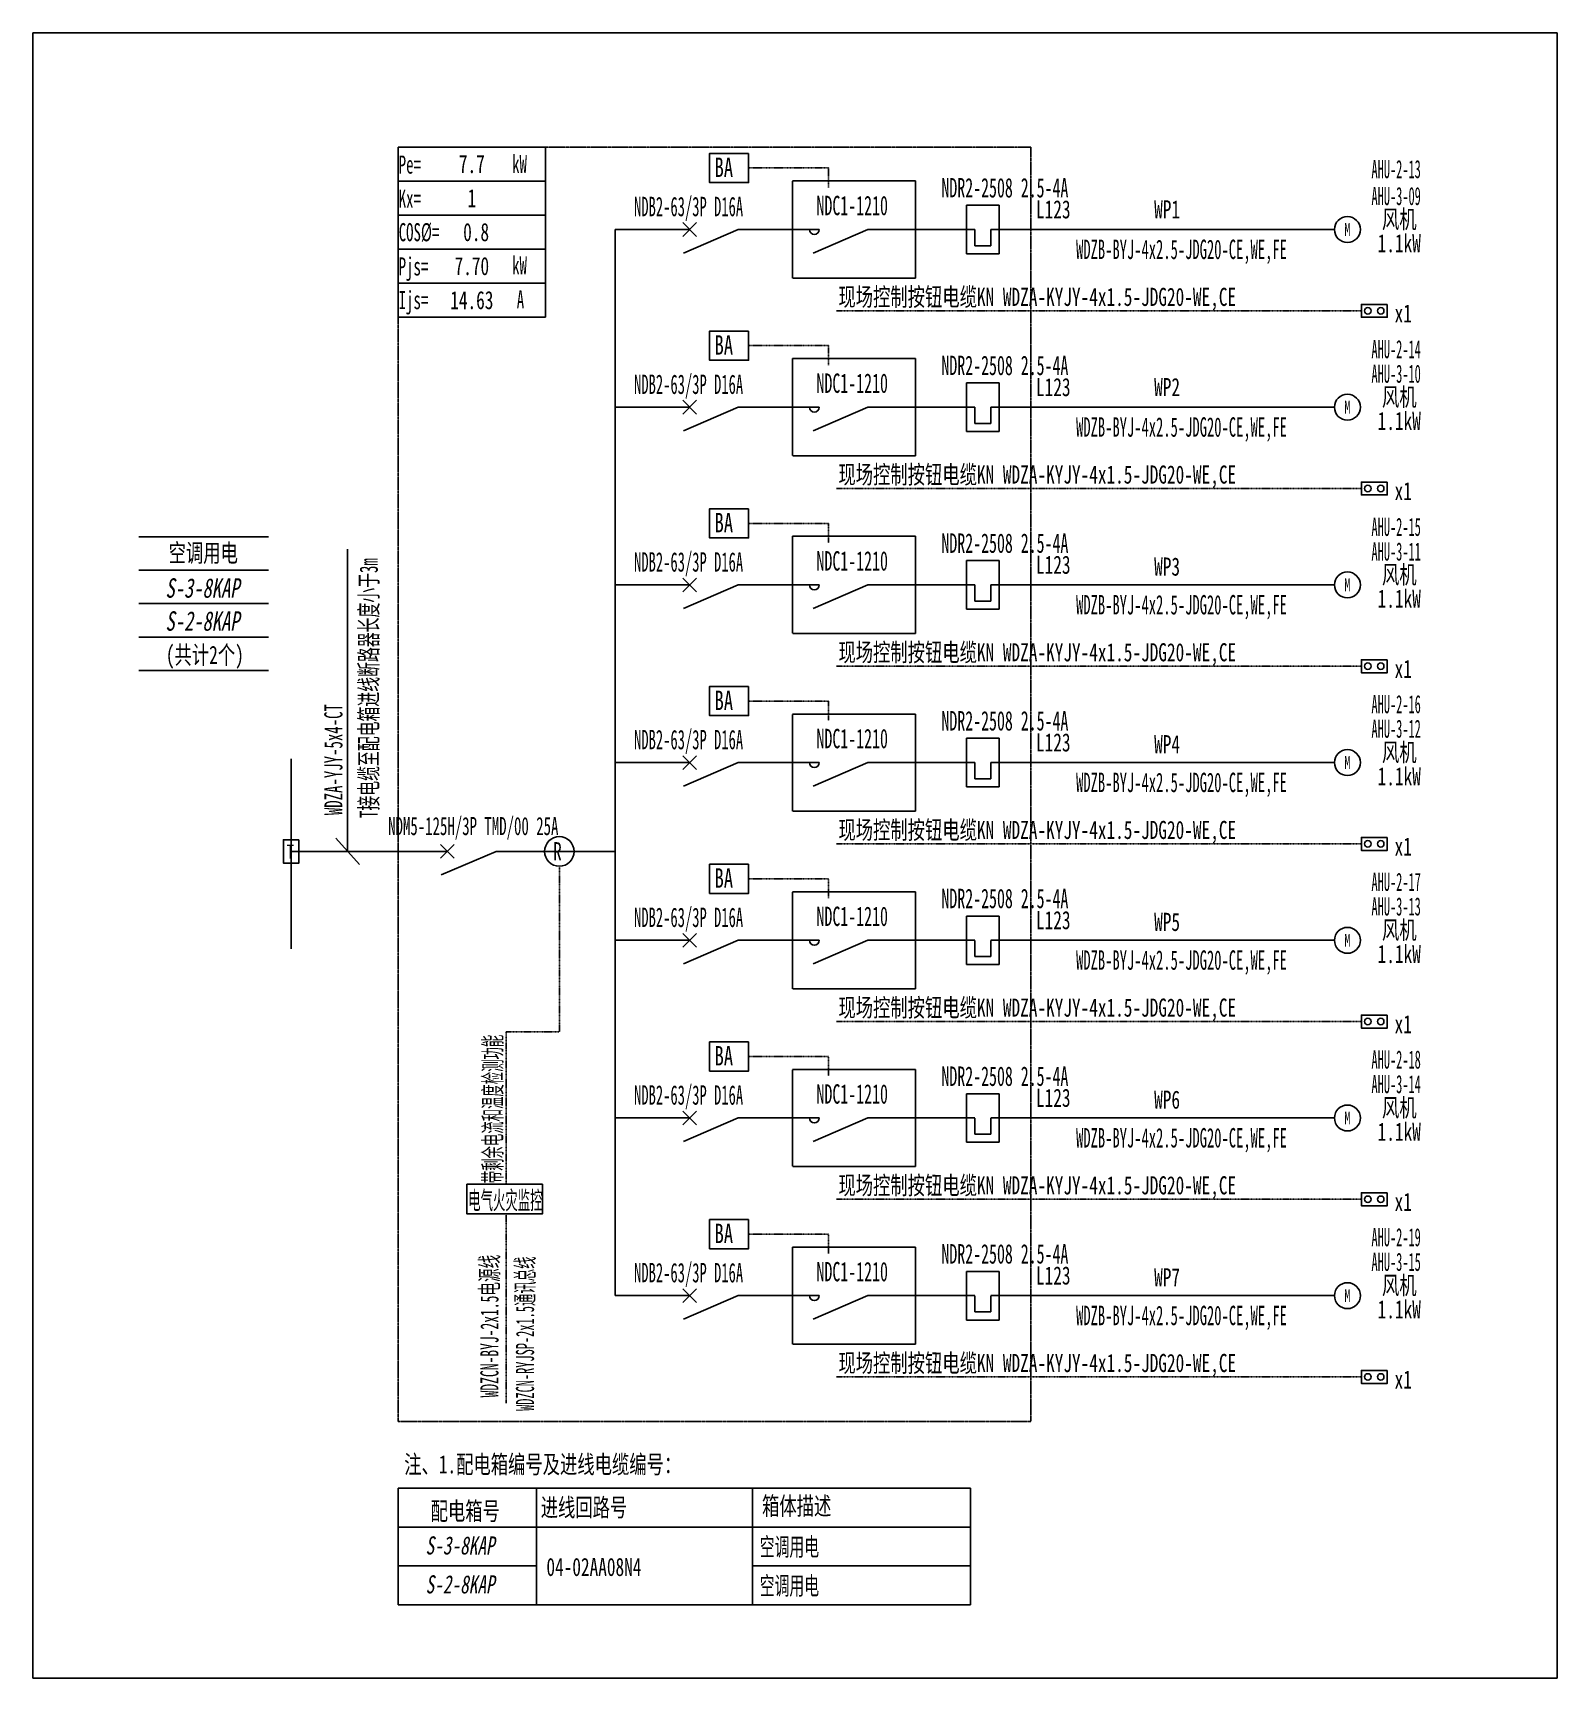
# Model space of a CAD drawing. Extents: x 387634 to 390028, y 295626 to 298210.
import ezdxf
from ezdxf.enums import TextEntityAlignment as Align

# ---------------------------------------------------------------- set-up
doc = ezdxf.new("R2010")
doc.units = 0
doc.header["$MEASUREMENT"] = 0
for name, pattern in [('DASH', [0.35, 0.25, -0.1]), ('DASHDOT', [1, 0.5, -0.25, 0, -0.25]), ('DASHED', [0.75, 0.5, -0.25])]:
    doc.linetypes.add(name, pattern=pattern)
for name, color, linetype in [('D_E_Eqpm(强电设备)', 100, 'Continuous'), ('D_E_Eqpm（强电设备）', 100, 'Continuous'), ('D_E_Text(强电文字)', 51, 'Continuous'), ('D_E_Text（强电文字）', 51, 'Continuous'), ('D_E_Wire(强电线缆)', 10, 'Continuous'), ('D_E_Wire（强电线缆）', 10, 'Continuous'), ('D_El_Eqpm（弱电设备）', 100, 'Continuous'), ('D_El_Text（弱电文字）', 51, 'Continuous'), ('D_T_TableDim(表格尺寸)', 255, 'Continuous'), ('D_T_TableDim（表格尺寸）', 255, 'Continuous'), ('DQ-漏电火灾', 80, 'Continuous'), ('DQ_Eqpm', 100, 'Continuous'), ('系统图', 220, 'Continuous')]:
    doc.layers.add(name, color=color, linetype=linetype)
doc.styles.add('电气', font='', dxfattribs={"width": 0.7})
doc.styles.add('电气箱', font='simhei.ttf', dxfattribs={"width": 0.8, "oblique": 10})
doc.styles.get('电气').set_extended_font_data('SimSun')

# ---------------------------------------------------------------- blocks, each defined once
blk = doc.blocks.new('T接箱')
at = {"layer": 'DQ_Eqpm'}
blk.add_lwpolyline([(313, 172), (73, 172), (73, -188), (313, -188)], close=True, dxfattribs=at)
at = {"layer": 'DQ_Eqpm', "color": 51, "style": '电气', "width": 0.8}
blk.add_text('T', height=220, dxfattribs=at).set_placement((120, -121))
blk = doc.blocks.new('1')
at = {"layer": 'D_E_Eqpm(强电设备)'}
for p, q in [((-314387, 61832), (-314387, 61082)), ((-313887, 61832), (-314387, 61832)), ((-313887, 61082), (-313887, 61832)), ((-314262, 61457), (-314262, 61207)), ((-314012, 61207), (-314012, 61457)), ((-314262, 61207), (-314012, 61207)), ((-314387, 61082), (-313887, 61082))]:
    blk.add_line(p, q, dxfattribs=at)
blk = doc.blocks.new('电机')
at = {"layer": 'D_E_Eqpm（强电设备）'}
for start, end in [(90, 180), (180, 270), (0, 90), (270, 0)]:
    blk.add_arc((0, 0), 200, start, end, dxfattribs=at)
at = {"layer": 'D_E_Eqpm（强电设备）', "color": 51, "style": '电气', "width": 0.7}
blk.add_text('M', height=200, dxfattribs=at).set_placement((0, 0), align=Align.MIDDLE)

msp = doc.modelspace()

# ---------------------------------------------------------------- linework, layer by layer
at = {"linetype": 'DASHED'}
for p, q in [((388207.4, 298030.5, 0), (389201.6, 298030.5, 0)), ((388207.4, 296028.4, 0), (388207.4, 298030.5, 0)), ((389201.6, 298030.5, 0), (389201.6, 296028.4, 0)), ((389201.6, 296028.4, 0), (388207.4, 296028.4, 0))]:
    msp.add_line(p, q, dxfattribs=at)
for p, q in [((387800.2, 297418.6, 0), (388003.8, 297418.6, 0)), ((387800.2, 297366, 0), (388003.8, 297366, 0)), ((387800.2, 297313.5, 0), (388003.8, 297313.5, 0)), ((387800.2, 297260.9, 0), (388003.8, 297260.9, 0)), ((387800.2, 297208.4, 0), (388003.8, 297208.4, 0))]:
    msp.add_line(p, q)
at = {"layer": 'D_E_Eqpm(强电设备)', "color": 100}
for p, q in [((388654.8, 297890.3, 0), (388676.4, 297911.9, 0)), ((388676.4, 297890.3, 0), (388654.8, 297911.9, 0)), ((388676.4, 297911.9, 0), (388654.8, 297890.3, 0)), ((388654.8, 297911.9, 0), (388676.4, 297890.3, 0)), ((388741.9, 297901.1, 0), (388655.7, 297864.1, 0)), ((388945.5, 297901.1, 0), (388859.3, 297864.1, 0)), ((388654.8, 297611.2, 0), (388676.4, 297632.8, 0)), ((388676.4, 297611.2, 0), (388654.8, 297632.8, 0)), ((388676.4, 297632.8, 0), (388654.8, 297611.2, 0)), ((388654.8, 297632.8, 0), (388676.4, 297611.2, 0)), ((388741.9, 297622, 0), (388655.7, 297585, 0)), ((388945.5, 297622, 0), (388859.3, 297585, 0)), ((388654.8, 297332, 0), (388676.4, 297353.6, 0)), ((388676.4, 297332, 0), (388654.8, 297353.6, 0)), ((388676.4, 297353.6, 0), (388654.8, 297332, 0)), ((388654.8, 297353.6, 0), (388676.4, 297332, 0)), ((388741.9, 297342.8, 0), (388655.7, 297305.9, 0)), ((388945.5, 297342.8, 0), (388859.3, 297305.9, 0)), ((388654.8, 297052.9, 0), (388676.4, 297074.5, 0)), ((388676.4, 297052.9, 0), (388654.8, 297074.5, 0)), ((388676.4, 297074.5, 0), (388654.8, 297052.9, 0)), ((388654.8, 297074.5, 0), (388676.4, 297052.9, 0)), ((388741.9, 297063.7, 0), (388655.7, 297026.7, 0)), ((388945.5, 297063.7, 0), (388859.3, 297026.7, 0)), ((388274.1, 296913.3, 0), (388295.7, 296934.9, 0)), ((388295.7, 296913.3, 0), (388274.1, 296934.9, 0)), ((388361.3, 296924.1, 0), (388275.1, 296887.2, 0)), ((388654.8, 296773.7, 0), (388676.4, 296795.3, 0)), ((388676.4, 296773.7, 0), (388654.8, 296795.3, 0)), ((388676.4, 296795.3, 0), (388654.8, 296773.7, 0)), ((388654.8, 296795.3, 0), (388676.4, 296773.7, 0)), ((388741.9, 296784.5, 0), (388655.7, 296747.6, 0)), ((388945.5, 296784.5, 0), (388859.3, 296747.6, 0)), ((388654.8, 296494.6, 0), (388676.4, 296516.2, 0)), ((388676.4, 296494.6, 0), (388654.8, 296516.2, 0)), ((388676.4, 296516.2, 0), (388654.8, 296494.6, 0)), ((388654.8, 296516.2, 0), (388676.4, 296494.6, 0)), ((388741.9, 296505.4, 0), (388655.7, 296468.5, 0)), ((388945.5, 296505.4, 0), (388859.3, 296468.5, 0)), ((388654.8, 296215.5, 0), (388676.4, 296237.1, 0)), ((388676.4, 296215.5, 0), (388654.8, 296237.1, 0)), ((388676.4, 296237.1, 0), (388654.8, 296215.5, 0)), ((388654.8, 296237.1, 0), (388676.4, 296215.5, 0)), ((388741.9, 296226.3, 0), (388655.7, 296189.3, 0)), ((388945.5, 296226.3, 0), (388859.3, 296189.3, 0))]:
    msp.add_line(p, q, dxfattribs=at)
for centre in [(388861.5, 297901.1, 0), (388861.5, 297622, 0), (388861.5, 297342.8, 0), (388861.5, 297063.7, 0), (388861.5, 296784.5, 0), (388861.5, 296505.4, 0), (388861.5, 296226.3, 0)]:
    msp.add_arc(centre, 7.63, 180, 0, dxfattribs=at)
at = {"layer": 'D_E_Eqpm（强电设备）', "elevation": 0}
for points in [[(389761.6, 297783.6), (389761.6, 297763.2), (389720.9, 297763.2), (389720.9, 297783.6)], [(389761.6, 297504.4), (389761.6, 297484.1), (389720.9, 297484.1), (389720.9, 297504.4)], [(389761.6, 297225.3), (389761.6, 297204.9), (389720.9, 297204.9), (389720.9, 297225.3)], [(389761.6, 296946.2), (389761.6, 296925.8), (389720.9, 296925.8), (389720.9, 296946.2)], [(389761.6, 296667), (389761.6, 296646.7), (389720.9, 296646.7), (389720.9, 296667)], [(389761.6, 296387.9), (389761.6, 296367.5), (389720.9, 296367.5), (389720.9, 296387.9)], [(389761.6, 296108.8), (389761.6, 296088.4), (389720.9, 296088.4), (389720.9, 296108.8)]]:
    msp.add_lwpolyline(points, close=True, dxfattribs=at)
at = {"layer": 'D_E_Eqpm（强电设备）'}
for centre in [(389731.1, 297773.4, 0), (389751.4, 297773.4, 0), (389731.1, 297494.3, 0), (389751.4, 297494.3, 0), (389731.1, 297215.1, 0), (389751.4, 297215.1, 0), (389731.1, 296936, 0), (389751.4, 296936, 0), (389731.1, 296656.9, 0), (389751.4, 296656.9, 0), (389731.1, 296377.7, 0), (389751.4, 296377.7, 0), (389731.1, 296098.6, 0), (389751.4, 296098.6, 0)]:
    msp.add_circle(centre, 5.09, dxfattribs=at)
at = {"layer": 'D_E_Text(强电文字)', "elevation": 0}
for points in [[(388758, 298020.7), (388696.9, 298020.7), (388696.9, 297974.9), (388758, 297974.9)], [(388758, 297741.6), (388696.9, 297741.6), (388696.9, 297695.8), (388758, 297695.8)], [(388758, 297462.4), (388696.9, 297462.4), (388696.9, 297416.6), (388758, 297416.6)], [(388758, 297183.3), (388696.9, 297183.3), (388696.9, 297137.5), (388758, 297137.5)], [(388758, 296904.1), (388696.9, 296904.1), (388696.9, 296858.3), (388758, 296858.3)], [(388758, 296625), (388696.9, 296625), (388696.9, 296579.2), (388758, 296579.2)], [(388758, 296345.9), (388696.9, 296345.9), (388696.9, 296300.1), (388758, 296300.1)]]:
    msp.add_lwpolyline(points, close=True, dxfattribs=at)
at = {"layer": 'D_E_Text（强电文字）'}
for p, q in [((388207.4, 298030.5, 0), (388438.9, 298030.5, 0)), ((388207.4, 298030.5, 0), (388207.4, 297763.3, 0)), ((388438.9, 298030.5, 0), (388438.9, 297763.3, 0)), ((388207.4, 297977.1, 0), (388438.9, 297977.1, 0)), ((388207.4, 297923.6, 0), (388438.9, 297923.6, 0)), ((388207.4, 297870.2, 0), (388438.9, 297870.2, 0)), ((388207.4, 297816.7, 0), (388438.9, 297816.7, 0)), ((388207.4, 297763.3, 0), (388438.9, 297763.3, 0)), ((388128.1, 296924.1, 0), (388128.1, 297399.1, 0)), ((387800.2, 297366, 0), (388003.8, 297366, 0)), ((388109.5, 296944.8, 0), (388146.7, 296903.4, 0))]:
    msp.add_line(p, q, dxfattribs=at)
at = {"layer": 'D_E_Wire(强电线缆)', "color": 10, "linetype": 'DASHDOT', "ltscale": 0.5}
for p, q in [((388883.8, 297997.8, 0), (388758, 297997.8, 0)), ((388883.8, 297997.8, 0), (388883.8, 297967.3, 0)), ((388883.8, 297718.7, 0), (388758, 297718.7, 0)), ((388883.8, 297718.7, 0), (388883.8, 297688.1, 0)), ((388883.8, 297439.5, 0), (388758, 297439.5, 0)), ((388883.8, 297439.5, 0), (388883.8, 297409, 0)), ((388883.8, 297160.4, 0), (388758, 297160.4, 0)), ((388883.8, 297160.4, 0), (388883.8, 297129.8, 0)), ((388883.8, 296881.2, 0), (388758, 296881.2, 0)), ((388883.8, 296881.2, 0), (388883.8, 296850.7, 0)), ((388883.8, 296602.1, 0), (388758, 296602.1, 0)), ((388883.8, 296602.1, 0), (388883.8, 296571.6, 0)), ((388883.8, 296323, 0), (388758, 296323, 0)), ((388883.8, 296323, 0), (388883.8, 296292.4, 0))]:
    msp.add_line(p, q, dxfattribs=at)
at = {"layer": 'D_E_Wire(强电线缆)', "color": 10}
for p, q in [((388548.4, 297901.1, 0), (388665.6, 297901.1, 0)), ((388741.9, 297901.1, 0), (388869.1, 297901.1, 0)), ((388945.5, 297901.1, 0), (389113.4, 297901.1, 0)), ((389138.9, 297901.1, 0), (389678.6, 297901.1, 0)), ((388548.4, 297622, 0), (388665.6, 297622, 0)), ((388741.9, 297622, 0), (388869.1, 297622, 0)), ((388945.5, 297622, 0), (389113.4, 297622, 0)), ((389138.9, 297622, 0), (389678.6, 297622, 0)), ((388548.4, 297342.8, 0), (388665.6, 297342.8, 0)), ((388741.9, 297342.8, 0), (388869.1, 297342.8, 0)), ((388945.5, 297342.8, 0), (389113.4, 297342.8, 0)), ((389138.9, 297342.8, 0), (389678.6, 297342.8, 0)), ((388548.4, 297063.7, 0), (388665.6, 297063.7, 0)), ((388741.9, 297063.7, 0), (388869.1, 297063.7, 0)), ((388945.5, 297063.7, 0), (389113.4, 297063.7, 0)), ((389138.9, 297063.7, 0), (389678.6, 297063.7, 0)), ((388548.4, 296784.5, 0), (388665.6, 296784.5, 0)), ((388741.9, 296784.5, 0), (388869.1, 296784.5, 0)), ((388945.5, 296784.5, 0), (389113.4, 296784.5, 0)), ((389138.9, 296784.5, 0), (389678.6, 296784.5, 0)), ((388548.4, 296505.4, 0), (388665.6, 296505.4, 0)), ((388741.9, 296505.4, 0), (388869.1, 296505.4, 0)), ((388945.5, 296505.4, 0), (389113.4, 296505.4, 0)), ((389138.9, 296505.4, 0), (389678.6, 296505.4, 0)), ((388548.4, 296226.3, 0), (388665.6, 296226.3, 0)), ((388741.9, 296226.3, 0), (388869.1, 296226.3, 0)), ((388945.5, 296226.3, 0), (389113.4, 296226.3, 0)), ((389138.9, 296226.3, 0), (389678.6, 296226.3, 0))]:
    msp.add_line(p, q, dxfattribs=at)
at = {"layer": 'D_E_Wire（强电线缆）'}
for p, q in [((388548.4, 297901.1, 0), (388548.4, 296226.3, 0)), ((388039.4, 296771.3, 0), (388039.4, 297069.7, 0)), ((388039.4, 296924.1, 0), (388284.9, 296924.1, 0)), ((388361.3, 296924.1, 0), (388548.4, 296924.1, 0))]:
    msp.add_line(p, q, dxfattribs=at)
at = {"layer": 'D_E_Wire（强电线缆）', "linetype": 'DASHDOT', "ltscale": 0.5}
for p, q in [((388896.3, 297773.4, 0), (389720.9, 297773.4, 0)), ((388896.3, 297494.3, 0), (389720.9, 297494.3, 0)), ((388896.3, 297215.1, 0), (389720.9, 297215.1, 0)), ((388896.3, 296936, 0), (389720.9, 296936, 0)), ((388896.3, 296656.9, 0), (389720.9, 296656.9, 0)), ((388896.3, 296377.7, 0), (389720.9, 296377.7, 0)), ((388896.3, 296098.6, 0), (389720.9, 296098.6, 0))]:
    msp.add_line(p, q, dxfattribs=at)
at = {"layer": 'D_El_Eqpm（弱电设备）', "color": 3}
msp.add_line((388434.2, 296354.6, 0), (388315.4, 296354.6, 0), dxfattribs=at)
at = {"layer": 'D_El_Eqpm（弱电设备）', "color": 3, "elevation": 0}
msp.add_lwpolyline([(388315.4, 296401.2), (388434.2, 296401.2), (388434.2, 296354.6), (388315.4, 296354.6)], close=True, dxfattribs=at)
at = {"layer": 'D_T_TableDim(表格尺寸)', "linetype": 'DASH', "elevation": 0}
for points in [[(388827.1, 297977.4), (389020.5, 297977.4), (389020.5, 297824.8), (388827.1, 297824.8)], [(388827.1, 297698.3), (389020.5, 297698.3), (389020.5, 297545.6), (388827.1, 297545.6)], [(388827.1, 297419.2), (389020.5, 297419.2), (389020.5, 297266.5), (388827.1, 297266.5)], [(388827.1, 297140), (389020.5, 297140), (389020.5, 296987.3), (388827.1, 296987.3)], [(388827.1, 296860.9), (389020.5, 296860.9), (389020.5, 296708.2), (388827.1, 296708.2)], [(388827.1, 296581.8), (389020.5, 296581.8), (389020.5, 296429.1), (388827.1, 296429.1)], [(388827.1, 296302.6), (389020.5, 296302.6), (389020.5, 296149.9), (388827.1, 296149.9)]]:
    msp.add_lwpolyline(points, close=True, dxfattribs=at)
at = {"layer": 'D_T_TableDim（表格尺寸）', "ltscale": 3.5}
for p, q in [((388207.4, 295923.7, 0), (389107, 295923.7, 0)), ((388207.4, 295923.7, 0), (388207.4, 295740.5, 0)), ((388425, 295923.7, 0), (388425, 295740.5, 0)), ((388764.4, 295923.7, 0), (388764.4, 295740.5, 0)), ((389107, 295923.7, 0), (389107, 295740.5, 0)), ((388207.4, 295862.6, 0), (389107, 295862.6, 0)), ((388207.4, 295862.6, 0), (389107, 295862.6, 0)), ((388207.4, 295801.6, 0), (388425, 295801.6, 0)), ((388764.4, 295801.6, 0), (389107, 295801.6, 0)), ((388207.4, 295740.5, 0), (389107, 295740.5, 0))]:
    msp.add_line(p, q, dxfattribs=at)
at = {"layer": 'DQ-漏电火灾', "linetype": 'DASHDOT', "ltscale": 0.5}
for p, q in [((388460.7, 296900.8, 0), (388460.7, 296640.7, 0)), ((388377.4, 296640.7, 0), (388377.4, 296401.2, 0)), ((388377.4, 296640.7, 0), (388460.7, 296640.7, 0)), ((388377.4, 296057.2, 0), (388377.4, 296354.6, 0))]:
    msp.add_line(p, q, dxfattribs=at)
at = {"layer": 'DQ-漏电火灾', "color": 3}
msp.add_circle((388460.7, 296924.1, 0), 23.3, dxfattribs=at)
at = {"layer": '系统图', "ltscale": 9973.992009}
msp.add_lwpolyline([(387633.5, 298210), (390028.5, 298210), (390028.5, 295625.5), (387633.5, 295625.5)], close=True, dxfattribs=at)

# ---------------------------------------------------------------- block references
at = {"layer": 'D_E_Eqpm(强电设备)', "color": 100, "xscale": 0.1017894863808462, "yscale": 0.1017894863808462, "zscale": 0.1017894863808462}
for p in [(421102, 291645.4, 0), (421102, 291366.2, 0), (421102, 291087.1, 0), (421102, 290808, 0), (421102, 290528.8, 0), (421102, 290249.7, 0), (421102, 289970.5, 0)]:
    msp.add_blockref('1', p, dxfattribs=at)
at = {"layer": 'D_E_Eqpm（强电设备）', "xscale": 0.1017894863808462, "yscale": 0.1017894863808462, "zscale": 0.1017894863808462}
for name, p in [('电机', (389699, 297901.1, 0)), ('电机', (389699, 297622, 0)), ('电机', (389699, 297342.8, 0)), ('电机', (389699, 297063.7, 0)), ('T接箱', (388019.7, 296924.9, 0)), ('电机', (389699, 296784.5, 0)), ('电机', (389699, 296505.4, 0)), ('电机', (389699, 296226.3, 0))]:
    msp.add_blockref(name, p, dxfattribs=at)

# ---------------------------------------------------------------- texts
at = {"layer": 'D_E_Text(强电文字)', "color": 51, "style": '电气'}
for s, height, width, p in [('BA', 30.54, 0.7, (388704.6, 297983.6, 0)), ('NDR2-2508 2.5-4A', 30.537, 0.6, (389061.1, 297951.5, 0)), ('NDB2-63/3P D16A', 30.537, 0.55, (388578.1, 297922, 0)), ('NDC1-1210', 30.54, 0.6, (388864.8, 297923.6, 0)), ('BA', 30.54, 0.7, (388704.6, 297704.5, 0)), ('NDR2-2508 2.5-4A', 30.537, 0.6, (389061.1, 297672.4, 0)), ('NDB2-63/3P D16A', 30.537, 0.55, (388578.1, 297642.8, 0)), ('NDC1-1210', 30.54, 0.6, (388864.8, 297644.5, 0)), ('BA', 30.54, 0.7, (388704.6, 297425.4, 0)), ('NDR2-2508 2.5-4A', 30.537, 0.6, (389061.1, 297393.2, 0)), ('NDB2-63/3P D16A', 30.537, 0.55, (388578.1, 297363.7, 0)), ('NDC1-1210', 30.54, 0.6, (388864.8, 297365.3, 0)), ('BA', 30.54, 0.7, (388704.6, 297146.2, 0)), ('NDR2-2508 2.5-4A', 30.537, 0.6, (389061.1, 297114.1, 0)), ('NDB2-63/3P D16A', 30.537, 0.55, (388578.1, 297084.6, 0)), ('NDC1-1210', 30.54, 0.6, (388864.8, 297086.2, 0)), ('BA', 30.54, 0.7, (388704.6, 296867.1, 0)), ('NDR2-2508 2.5-4A', 30.537, 0.6, (389061.1, 296835, 0)), ('NDB2-63/3P D16A', 30.537, 0.55, (388578.1, 296805.4, 0)), ('NDC1-1210', 30.54, 0.6, (388864.8, 296807, 0)), ('BA', 30.54, 0.7, (388704.6, 296587.9, 0)), ('NDR2-2508 2.5-4A', 30.537, 0.6, (389061.1, 296555.8, 0)), ('NDB2-63/3P D16A', 30.537, 0.55, (388578.1, 296526.3, 0)), ('NDC1-1210', 30.54, 0.6, (388864.8, 296527.9, 0)), ('BA', 30.54, 0.7, (388704.6, 296308.8, 0)), ('NDR2-2508 2.5-4A', 30.537, 0.6, (389061.1, 296276.7, 0)), ('NDB2-63/3P D16A', 30.537, 0.55, (388578.1, 296247.2, 0)), ('NDC1-1210', 30.54, 0.6, (388864.8, 296248.8, 0))]:
    msp.add_text(s, height=height, dxfattribs=dict(at, width=width)).set_placement(p)
at = {"layer": 'D_E_Text(强电文字)', "color": 51, "style": '电气', "width": 0.55}
for p in [(389438.3, 297866.3, 0), (389438.3, 297587.2, 0), (389438.3, 297308, 0), (389438.3, 297028.9, 0), (389438.3, 296749.8, 0), (389438.3, 296470.6, 0), (389438.3, 296191.5, 0)]:
    msp.add_text('WDZB-BYJ-4x2.5-JDG20-CE,WE,FE', height=30.537, dxfattribs=at).set_placement(p, align=Align.MIDDLE)
at = {"layer": 'D_E_Text（强电文字）', "linetype": 'Continuous', "style": '电气', "width": 0.6}
for s, p in [('kW', (388386.5, 297989.9, 0)), ('Pe=', (388208.3, 297988.9, 0)), ('Kx=', (388208.3, 297935.3, 0)), ('COS%%C=', (388208.3, 297882.7, 0)), ('Pjs=', (388208.3, 297828.9, 0)), ('kW', (388386.5, 297830.7, 0)), ('Ijs=', (388208.3, 297776.1, 0)), ('A', (388393.8, 297777.3, 0))]:
    msp.add_text(s, height=28.5, dxfattribs=at).set_placement(p)
at = {"layer": 'D_E_Text（强电文字）', "color": 51, "style": '电气', "width": 0.5}
for s, p in [('AHU-2-13', (389775.6, 297981.8, 0)), ('AHU-3-09', (389775.6, 297939.5, 0)), ('AHU-2-14', (389775.6, 297699, 0)), ('AHU-3-10', (389775.6, 297660.4, 0)), ('AHU-2-15', (389775.6, 297419.8, 0)), ('AHU-3-11', (389775.6, 297381.1, 0)), ('AHU-2-16', (389775.6, 297141.3, 0)), ('AHU-3-12', (389775.6, 297102.7, 0)), ('AHU-2-17', (389775.6, 296862.2, 0)), ('AHU-3-13', (389775.6, 296823.5, 0)), ('AHU-2-18', (389775.6, 296583, 0)), ('AHU-3-14', (389775.6, 296544.4, 0)), ('AHU-2-19', (389775.6, 296303.9, 0)), ('AHU-3-15', (389775.6, 296265.2, 0))]:
    msp.add_text(s, height=28.5, dxfattribs=at).set_placement(p, align=Align.CENTER)
at = {"layer": 'D_E_Text（强电文字）', "style": '电气'}
for s, height, width, p in [('L123', 28.5, 0.7, (389209.7, 297918.6, 0)), ('WP1', 28.5, 0.7, (389395.3, 297918.6, 0)), ('现场控制按钮电缆KN WDZA-KYJY-4x1.5-JDG20-WE,CE', 28.501, 0.7, (388899.2, 297781.1, 0)), ('x1', 28.5, 0.7, (389773.1, 297755.1, 0)), ('L123', 28.5, 0.7, (389209.7, 297639.4, 0)), ('WP2', 28.5, 0.7, (389395.3, 297639.4, 0)), ('现场控制按钮电缆KN WDZA-KYJY-4x1.5-JDG20-WE,CE', 28.501, 0.7, (388899.2, 297502, 0)), ('x1', 28.5, 0.7, (389773.1, 297476, 0)), ('L123', 28.5, 0.7, (389209.7, 297360.3, 0)), ('WP3', 28.5, 0.7, (389395.3, 297357.4, 0)), ('现场控制按钮电缆KN WDZA-KYJY-4x1.5-JDG20-WE,CE', 28.501, 0.7, (388899.2, 297222.8, 0)), ('x1', 28.5, 0.7, (389773.1, 297196.8, 0)), ('L123', 28.5, 0.7, (389209.7, 297081.2, 0)), ('WP4', 28.5, 0.7, (389395.3, 297078.3, 0)), ('现场控制按钮电缆KN WDZA-KYJY-4x1.5-JDG20-WE,CE', 28.501, 0.7, (388899.2, 296943.7, 0)), ('x1', 28.5, 0.7, (389773.1, 296917.7, 0)), ('L123', 28.5, 0.7, (389209.7, 296802, 0)), ('WP5', 28.5, 0.7, (389395.3, 296799.2, 0)), ('现场控制按钮电缆KN WDZA-KYJY-4x1.5-JDG20-WE,CE', 28.501, 0.7, (388899.2, 296664.6, 0)), ('x1', 28.5, 0.7, (389773.1, 296638.5, 0)), ('L123', 28.5, 0.7, (389209.7, 296522.9, 0)), ('WP6', 28.5, 0.7, (389395.3, 296520, 0)), ('现场控制按钮电缆KN WDZA-KYJY-4x1.5-JDG20-WE,CE', 28.501, 0.7, (388899.2, 296385.4, 0)), ('x1', 28.5, 0.7, (389773.1, 296359.4, 0)), ('L123', 28.5, 0.7, (389209.7, 296243.8, 0)), ('WP7', 28.5, 0.7, (389395.3, 296240.9, 0)), ('现场控制按钮电缆KN WDZA-KYJY-4x1.5-JDG20-WE,CE', 28.501, 0.7, (388899.2, 296106.3, 0)), ('x1', 28.5, 0.7, (389773.1, 296080.3, 0)), ('注、1.配电箱编号及进线电缆编号：', 28.501, 0.7, (388216.9, 295947.1, 0)), ('配电箱号', 28.5, 0.7, (388258.5, 295873.7, 0)), ('进线回路号', 28.5, 0.7, (388431.4, 295879.3, 0)), ('箱体描述', 28.5, 0.7, (388779.2, 295881.7, 0)), ('空调用电', 28.5, 0.6, (388775.6, 295817.5, 0)), ('空调用电', 28.5, 0.6, (388775.6, 295756.4, 0))]:
    msp.add_text(s, height=height, dxfattribs=dict(at, width=width)).set_placement(p)
for s, height, width, p in [('风机', 28.5, 0.7, (389780.5, 297917.9, 0)), ('1.1kW', 28.5, 0.7, (389780.5, 297880, 0)), ('风机', 28.5, 0.7, (389780.5, 297638.7, 0)), ('1.1kW', 28.5, 0.7, (389780.5, 297600.9, 0)), ('空调用电', 28.5, 0.7, (387901.2, 297393.7, 0)), ('风机', 28.5, 0.7, (389780.5, 297359.6, 0)), ('1.1kW', 28.5, 0.7, (389780.5, 297321.7, 0)), ('(共计2个)', 28.5, 0.7, (387903.7, 297231.3, 0)), ('风机', 28.5, 0.7, (389780.5, 297080.5, 0)), ('1.1kW', 28.5, 0.7, (389780.5, 297042.6, 0)), ('NDM5-125H/3P TMD/00 25A', 28.501, 0.6, (388325.5, 296961.7, 0)), ('风机', 28.5, 0.7, (389780.5, 296801.3, 0)), ('1.1kW', 28.5, 0.7, (389780.5, 296763.5, 0)), ('风机', 28.5, 0.7, (389780.5, 296522.2, 0)), ('1.1kW', 28.5, 0.7, (389780.5, 296484.3, 0)), ('电气火灾监控', 28.5, 0.5, (388375.9, 296376.8, 0)), ('风机', 28.5, 0.7, (389780.5, 296243.1, 0)), ('1.1kW', 28.5, 0.7, (389780.5, 296205.2, 0))]:
    msp.add_text(s, height=height, dxfattribs=dict(at, width=width)).set_placement(p, align=Align.MIDDLE)
at = {"layer": 'D_E_Text（强电文字）', "style": '电气', "width": 0.6}
for s, p in [('T接电缆至配电箱进线断路器长度小于3m', (388175.4, 296976.7, 0)), ('WDZA-YJY-5x4-CT', (388119.9, 296981.1, 0))]:
    msp.add_text(s, height=28.501, rotation=90, dxfattribs=at).set_placement(p)
at = {"layer": 'D_E_Text（强电文字）', "style": '电气箱', "oblique": 10, "width": 0.7}
for s, height, p in [('S-3-8KAP', 30.54, (387900, 297338, 0)), ('S-2-8KAP', 30.54, (387900, 297286.1, 0)), ('S-3-8KAP', 28.5, (388304.8, 295833.9, 0)), ('S-2-8KAP', 28.5, (388304.8, 295772.8, 0))]:
    msp.add_text(s, height=height, dxfattribs=at).set_placement(p, align=Align.MIDDLE)
at = {"layer": 'D_E_Text（强电文字）', "color": 1, "style": '电气', "width": 0.7}
msp.add_text('04-02AA08N4', height=28.501, dxfattribs=at).set_placement((388440.4, 295785.9, 0))
at = {"layer": 'D_E_Text（强电文字）', "width": 231.55, "attachment_point": 5, "style": '电气'}
for s, insert, char_height in [('7.7', (388323.2, 298003.8, 0), 28.5), ('1', (388323.2, 297950.3, 0), 28.5), (' 0.8', (388323.2, 297896.9, 0), 28.5), ('{\\C200;7.70}', (388323.2, 297843.5, 0), 28.501), ('{\\C200;14.63}', (388323.2, 297790, 0), 28.501)]:
    msp.add_mtext(s, dxfattribs=dict(at, insert=insert, char_height=char_height))
at = {"layer": 'D_El_Text（弱电文字）', "color": 1, "style": '电气', "width": 0.5}
msp.add_text('带剩余电流和温度检测功能', height=28.501, rotation=90, dxfattribs=at).set_placement((388370.2, 296402.9, 0))
at = {"layer": 'D_El_Text（弱电文字）', "style": '电气'}
for s, width, p in [('WDZCN-BYJ-2x1.5电源线', 0.55, (388365.1, 296066.4, 0)), ('WDZCN-RYJSP-2x1.5通讯总线', 0.5, (388421, 296045.2, 0))]:
    msp.add_text(s, height=28.501, rotation=90, dxfattribs=dict(at, width=width)).set_placement(p)
at = {"layer": 'DQ-漏电火灾', "color": 50, "style": '电气', "width": 0.7}
msp.add_text('R', height=28.5, dxfattribs=at).set_placement((388450.9, 296910.2, 0))

doc.saveas('drawing.dxf')
